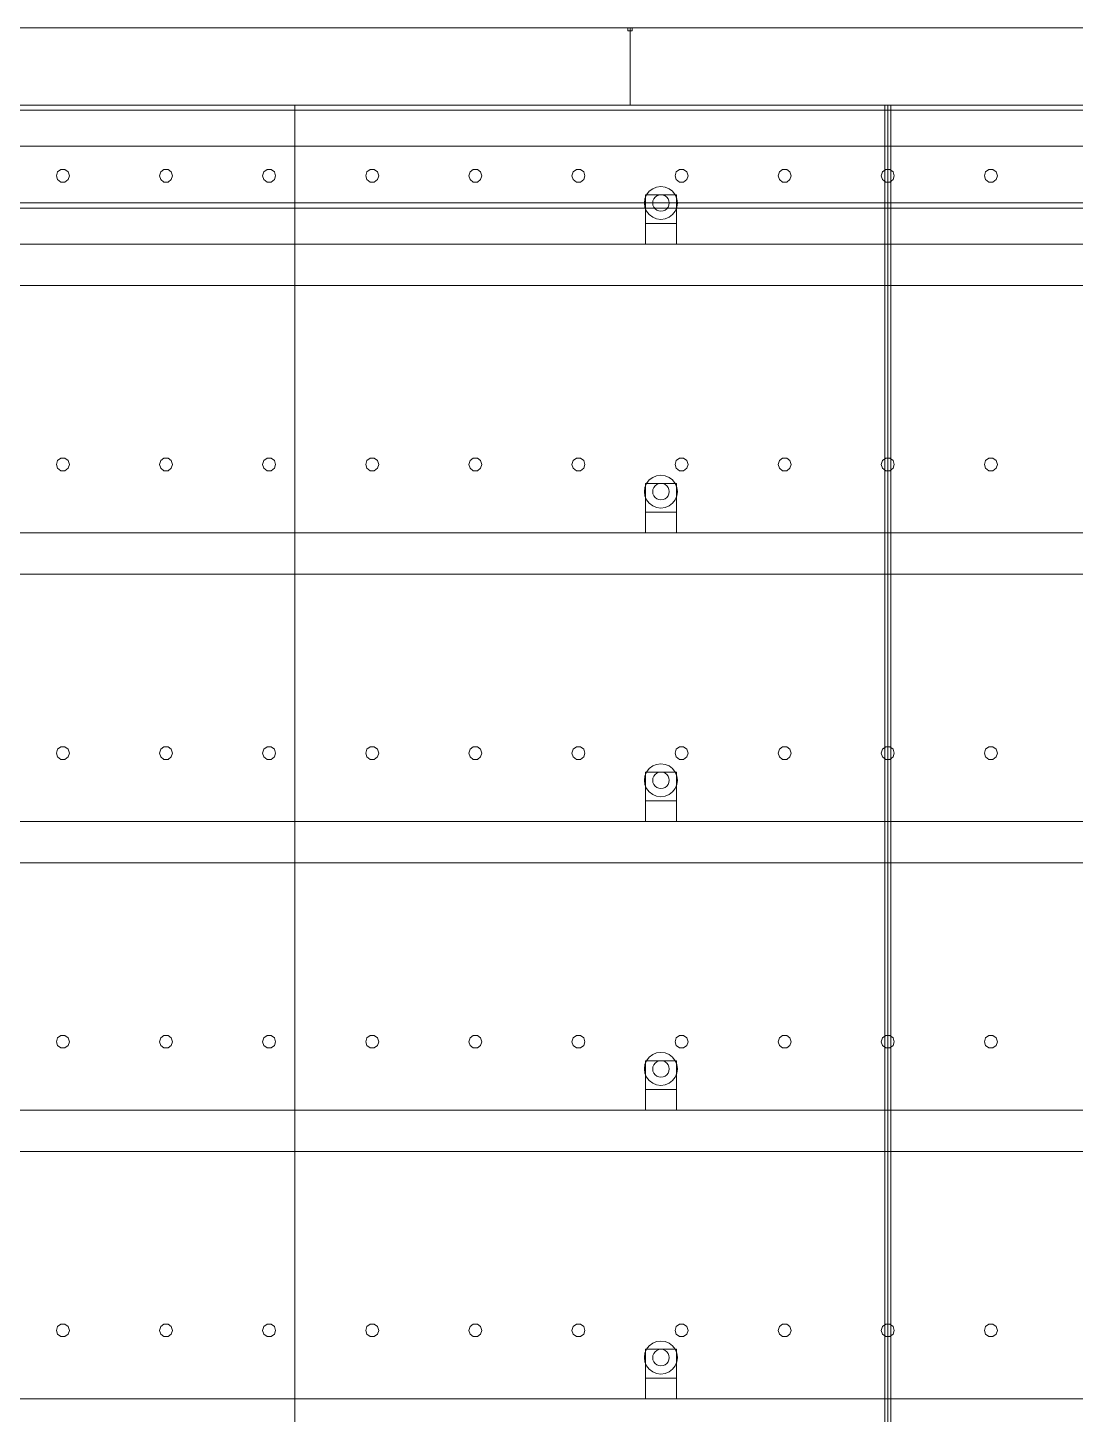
# Model space of a CAD drawing. Header units: millimetres. Extents: x -1970 to 59977, y -50268 to 6837.
# Drawn here: x 45005 to 46021, y 1655 to 3000 of the extents above; entities that cross this region are included whole.
import ezdxf

# ---------------------------------------------------------------- set-up
doc = ezdxf.new("R2010")
doc.units = ezdxf.units.MM
doc.layers.add('lateral_secador', color=7, linetype='Continuous', lineweight=0)

msp = doc.modelspace()

# ---------------------------------------------------------------- linework, layer by layer
at = {"layer": 'lateral_secador'}
for p, q in [((44589.253, 3000), (45589.253, 3000)), ((45587.253, 3000), (45591.253, 3000)), ((45587.253, 3000), (45587.253, 2997)), ((45589.253, 2925), (45589.253, 3000)), ((45589.253, 3000), (46589.253, 3000)), ((45591.253, 2997), (45591.253, 3000)), ((45587.253, 2997), (45591.253, 2997)), ((38839.253, 2925), (58839.253, 2925)), ((38839.253, 2920), (58839.253, 2920)), ((44589.253, 2925), (45589.253, 2925)), ((44839.253, 2925), (45264.253, 2925)), ((45264.253, 0), (45264.253, 2925)), ((45264.253, 2925), (45839.253, 2925)), ((45264.253, 1400), (45264.253, 2925)), ((45589.253, 2925), (46589.253, 2925)), ((45836.253, 2925), (45842.253, 2925)), ((45836.253, 2925), (45836.253, 60)), ((45839.253, 0), (45839.253, 2925)), ((45839.253, 2925), (46839.253, 2925)), ((45842.253, 60), (45842.253, 2925)), ((38839.253, 2885), (58839.253, 2885)), ((45034.116, 2860.082), (45032.903, 2856.35)), ((45032.903, 2856.35), (45034.116, 2852.618)), ((45037.291, 2862.389), (45034.116, 2860.082)), ((45034.116, 2852.618), (45037.291, 2850.311)), ((45041.215, 2862.389), (45037.291, 2862.389)), ((45044.39, 2860.082), (45041.215, 2862.389)), ((45041.215, 2850.311), (45044.39, 2852.618)), ((45045.603, 2856.35), (45044.39, 2860.082)), ((45044.39, 2852.618), (45045.603, 2856.35)), ((45134.116, 2860.082), (45132.903, 2856.35)), ((45132.903, 2856.35), (45134.116, 2852.618)), ((45137.291, 2862.389), (45134.116, 2860.082)), ((45134.116, 2852.618), (45137.291, 2850.311)), ((45141.215, 2862.389), (45137.291, 2862.389)), ((45144.39, 2860.082), (45141.215, 2862.389)), ((45141.215, 2850.311), (45144.39, 2852.618)), ((45145.603, 2856.35), (45144.39, 2860.082)), ((45144.39, 2852.618), (45145.603, 2856.35)), ((45234.116, 2860.082), (45232.903, 2856.35)), ((45232.903, 2856.35), (45234.116, 2852.618)), ((45237.291, 2862.389), (45234.116, 2860.082)), ((45234.116, 2852.618), (45237.291, 2850.311)), ((45241.215, 2862.389), (45237.291, 2862.389)), ((45244.39, 2860.082), (45241.215, 2862.389)), ((45241.215, 2850.311), (45244.39, 2852.618)), ((45245.603, 2856.35), (45244.39, 2860.082)), ((45244.39, 2852.618), (45245.603, 2856.35)), ((45334.116, 2860.082), (45332.903, 2856.35)), ((45332.903, 2856.35), (45334.116, 2852.618)), ((45337.291, 2862.389), (45334.116, 2860.082)), ((45334.116, 2852.618), (45337.291, 2850.311)), ((45341.215, 2862.389), (45337.291, 2862.389)), ((45344.39, 2860.082), (45341.215, 2862.389)), ((45341.215, 2850.311), (45344.39, 2852.618)), ((45345.603, 2856.35), (45344.39, 2860.082)), ((45344.39, 2852.618), (45345.603, 2856.35)), ((45434.116, 2860.082), (45432.903, 2856.35)), ((45432.903, 2856.35), (45434.116, 2852.618)), ((45437.291, 2862.389), (45434.116, 2860.082)), ((45434.116, 2852.618), (45437.291, 2850.311)), ((45441.215, 2862.389), (45437.291, 2862.389)), ((45444.39, 2860.082), (45441.215, 2862.389)), ((45441.215, 2850.311), (45444.39, 2852.618)), ((45445.603, 2856.35), (45444.39, 2860.082)), ((45444.39, 2852.618), (45445.603, 2856.35)), ((45534.116, 2860.082), (45532.903, 2856.35)), ((45532.903, 2856.35), (45534.116, 2852.618)), ((45537.291, 2862.389), (45534.116, 2860.082)), ((45534.116, 2852.618), (45537.291, 2850.311)), ((45541.215, 2862.389), (45537.291, 2862.389)), ((45544.39, 2860.082), (45541.215, 2862.389)), ((45541.215, 2850.311), (45544.39, 2852.618)), ((45545.603, 2856.35), (45544.39, 2860.082)), ((45544.39, 2852.618), (45545.603, 2856.35)), ((45634.116, 2860.082), (45632.903, 2856.35)), ((45632.903, 2856.35), (45634.116, 2852.618)), ((45637.291, 2862.389), (45634.116, 2860.082)), ((45634.116, 2852.618), (45637.291, 2850.311)), ((45641.215, 2862.389), (45637.291, 2862.389)), ((45644.39, 2860.082), (45641.215, 2862.389)), ((45641.215, 2850.311), (45644.39, 2852.618)), ((45645.603, 2856.35), (45644.39, 2860.082)), ((45644.39, 2852.618), (45645.603, 2856.35)), ((45734.116, 2860.082), (45732.903, 2856.35)), ((45732.903, 2856.35), (45734.116, 2852.618)), ((45737.291, 2862.389), (45734.116, 2860.082)), ((45734.116, 2852.618), (45737.291, 2850.311)), ((45741.215, 2862.389), (45737.291, 2862.389)), ((45744.39, 2860.082), (45741.215, 2862.389)), ((45741.215, 2850.311), (45744.39, 2852.618)), ((45745.603, 2856.35), (45744.39, 2860.082)), ((45744.39, 2852.618), (45745.603, 2856.35)), ((45834.116, 2860.082), (45832.903, 2856.35)), ((45832.903, 2856.35), (45834.116, 2852.618)), ((45837.291, 2862.389), (45834.116, 2860.082)), ((45834.116, 2852.618), (45837.291, 2850.311)), ((45841.215, 2862.389), (45837.291, 2862.389)), ((45844.39, 2860.082), (45841.215, 2862.389)), ((45841.215, 2850.311), (45844.39, 2852.618)), ((45845.603, 2856.35), (45844.39, 2860.082)), ((45844.39, 2852.618), (45845.603, 2856.35)), ((45934.116, 2860.082), (45932.903, 2856.35)), ((45932.903, 2856.35), (45934.116, 2852.618)), ((45937.291, 2862.389), (45934.116, 2860.082)), ((45934.116, 2852.618), (45937.291, 2850.311)), ((45941.215, 2862.389), (45937.291, 2862.389)), ((45944.39, 2860.082), (45941.215, 2862.389)), ((45941.215, 2850.311), (45944.39, 2852.618)), ((45945.603, 2856.35), (45944.39, 2860.082)), ((45944.39, 2852.618), (45945.603, 2856.35)), ((45037.291, 2850.311), (45041.215, 2850.311)), ((45137.291, 2850.311), (45141.215, 2850.311)), ((45237.291, 2850.311), (45241.215, 2850.311)), ((45337.291, 2850.311), (45341.215, 2850.311)), ((45437.291, 2850.311), (45441.215, 2850.311)), ((45537.291, 2850.311), (45541.215, 2850.311)), ((45605.397, 2838), (45603.798, 2834.141)), ((45604.253, 2838), (45634.253, 2838)), ((45604.253, 2838), (45604.253, 2810)), ((45607.939, 2841.314), (45605.397, 2838)), ((45611.253, 2843.856), (45607.939, 2841.314)), ((45615.112, 2845.455), (45611.253, 2843.856)), ((45619.253, 2846), (45615.112, 2845.455)), ((45619.253, 2838), (45617.182, 2837.727)), ((45623.394, 2845.455), (45619.253, 2846)), ((45621.324, 2837.727), (45619.253, 2838)), ((45627.253, 2843.856), (45623.394, 2845.455)), ((45630.567, 2841.314), (45627.253, 2843.856)), ((45633.109, 2838), (45630.567, 2841.314)), ((45634.708, 2834.141), (45633.109, 2838)), ((45634.253, 2810), (45634.253, 2838)), ((45637.291, 2850.311), (45641.215, 2850.311)), ((45737.291, 2850.311), (45741.215, 2850.311)), ((45837.291, 2850.311), (45841.215, 2850.311)), ((45937.291, 2850.311), (45941.215, 2850.311)), ((38839.253, 2830), (58839.253, 2830)), ((38839.253, 2825), (58839.253, 2825)), ((45603.798, 2834.141), (45603.253, 2830)), ((45603.253, 2830), (45603.798, 2825.859)), ((45603.798, 2825.859), (45605.397, 2822)), ((45611.526, 2832.071), (45611.253, 2830)), ((45611.253, 2830), (45611.526, 2827.929)), ((45612.325, 2834), (45611.526, 2832.071)), ((45611.526, 2827.929), (45612.325, 2826)), ((45613.596, 2835.657), (45612.325, 2834)), ((45612.325, 2826), (45613.596, 2824.343)), ((45615.253, 2836.928), (45613.596, 2835.657)), ((45617.182, 2837.727), (45615.253, 2836.928)), ((45623.253, 2836.928), (45621.324, 2837.727)), ((45624.91, 2835.657), (45623.253, 2836.928)), ((45626.181, 2834), (45624.91, 2835.657)), ((45624.91, 2824.343), (45626.181, 2826)), ((45626.98, 2832.071), (45626.181, 2834)), ((45626.181, 2826), (45626.98, 2827.929)), ((45627.253, 2830), (45626.98, 2832.071)), ((45626.98, 2827.929), (45627.253, 2830)), ((45633.109, 2822), (45634.708, 2825.859)), ((45635.253, 2830), (45634.708, 2834.141)), ((45634.708, 2825.859), (45635.253, 2830)), ((45605.397, 2822), (45607.939, 2818.686)), ((45607.939, 2818.686), (45611.253, 2816.144)), ((45611.253, 2816.144), (45615.112, 2814.545)), ((45613.596, 2824.343), (45615.253, 2823.072)), ((45615.112, 2814.545), (45619.253, 2814)), ((45615.253, 2823.072), (45617.182, 2822.273)), ((45617.182, 2822.273), (45619.253, 2822)), ((45619.253, 2822), (45621.324, 2822.273)), ((45619.253, 2814), (45623.394, 2814.545)), ((45621.324, 2822.273), (45623.253, 2823.072)), ((45623.253, 2823.072), (45624.91, 2824.343)), ((45623.394, 2814.545), (45627.253, 2816.144)), ((45627.253, 2816.144), (45630.567, 2818.686)), ((45630.567, 2818.686), (45633.109, 2822)), ((45604.253, 2810), (45634.253, 2810)), ((45604.253, 2810), (45604.253, 2790)), ((45634.253, 2790), (45634.253, 2810)), ((39189.253, 2790), (58489.253, 2790)), ((45604.253, 2790), (45634.253, 2790)), ((39189.253, 2750), (58489.253, 2750)), ((45034.116, 2580.082), (45032.903, 2576.35)), ((45032.903, 2576.35), (45034.116, 2572.618)), ((45037.291, 2582.389), (45034.116, 2580.082)), ((45034.116, 2572.618), (45037.291, 2570.311)), ((45041.215, 2582.389), (45037.291, 2582.389)), ((45037.291, 2570.311), (45041.215, 2570.311)), ((45044.39, 2580.082), (45041.215, 2582.389)), ((45041.215, 2570.311), (45044.39, 2572.618)), ((45045.603, 2576.35), (45044.39, 2580.082)), ((45044.39, 2572.618), (45045.603, 2576.35)), ((45134.116, 2580.082), (45132.903, 2576.35)), ((45132.903, 2576.35), (45134.116, 2572.618)), ((45137.291, 2582.389), (45134.116, 2580.082)), ((45134.116, 2572.618), (45137.291, 2570.311)), ((45141.215, 2582.389), (45137.291, 2582.389)), ((45137.291, 2570.311), (45141.215, 2570.311)), ((45144.39, 2580.082), (45141.215, 2582.389)), ((45141.215, 2570.311), (45144.39, 2572.618)), ((45145.603, 2576.35), (45144.39, 2580.082)), ((45144.39, 2572.618), (45145.603, 2576.35)), ((45234.116, 2580.082), (45232.903, 2576.35)), ((45232.903, 2576.35), (45234.116, 2572.618)), ((45237.291, 2582.389), (45234.116, 2580.082)), ((45234.116, 2572.618), (45237.291, 2570.311)), ((45241.215, 2582.389), (45237.291, 2582.389)), ((45237.291, 2570.311), (45241.215, 2570.311)), ((45244.39, 2580.082), (45241.215, 2582.389)), ((45241.215, 2570.311), (45244.39, 2572.618)), ((45245.603, 2576.35), (45244.39, 2580.082)), ((45244.39, 2572.618), (45245.603, 2576.35)), ((45334.116, 2580.082), (45332.903, 2576.35)), ((45332.903, 2576.35), (45334.116, 2572.618)), ((45337.291, 2582.389), (45334.116, 2580.082)), ((45334.116, 2572.618), (45337.291, 2570.311)), ((45341.215, 2582.389), (45337.291, 2582.389)), ((45337.291, 2570.311), (45341.215, 2570.311)), ((45344.39, 2580.082), (45341.215, 2582.389)), ((45341.215, 2570.311), (45344.39, 2572.618)), ((45345.603, 2576.35), (45344.39, 2580.082)), ((45344.39, 2572.618), (45345.603, 2576.35)), ((45434.116, 2580.082), (45432.903, 2576.35)), ((45432.903, 2576.35), (45434.116, 2572.618)), ((45437.291, 2582.389), (45434.116, 2580.082)), ((45434.116, 2572.618), (45437.291, 2570.311)), ((45441.215, 2582.389), (45437.291, 2582.389)), ((45437.291, 2570.311), (45441.215, 2570.311)), ((45444.39, 2580.082), (45441.215, 2582.389)), ((45441.215, 2570.311), (45444.39, 2572.618)), ((45445.603, 2576.35), (45444.39, 2580.082)), ((45444.39, 2572.618), (45445.603, 2576.35)), ((45534.116, 2580.082), (45532.903, 2576.35)), ((45532.903, 2576.35), (45534.116, 2572.618)), ((45537.291, 2582.389), (45534.116, 2580.082)), ((45534.116, 2572.618), (45537.291, 2570.311)), ((45541.215, 2582.389), (45537.291, 2582.389)), ((45537.291, 2570.311), (45541.215, 2570.311)), ((45544.39, 2580.082), (45541.215, 2582.389)), ((45541.215, 2570.311), (45544.39, 2572.618)), ((45545.603, 2576.35), (45544.39, 2580.082)), ((45544.39, 2572.618), (45545.603, 2576.35)), ((45634.116, 2580.082), (45632.903, 2576.35)), ((45632.903, 2576.35), (45634.116, 2572.618)), ((45637.291, 2582.389), (45634.116, 2580.082)), ((45634.116, 2572.618), (45637.291, 2570.311)), ((45641.215, 2582.389), (45637.291, 2582.389)), ((45637.291, 2570.311), (45641.215, 2570.311)), ((45644.39, 2580.082), (45641.215, 2582.389)), ((45641.215, 2570.311), (45644.39, 2572.618)), ((45645.603, 2576.35), (45644.39, 2580.082)), ((45644.39, 2572.618), (45645.603, 2576.35)), ((45734.116, 2580.082), (45732.903, 2576.35)), ((45732.903, 2576.35), (45734.116, 2572.618)), ((45737.291, 2582.389), (45734.116, 2580.082)), ((45734.116, 2572.618), (45737.291, 2570.311)), ((45741.215, 2582.389), (45737.291, 2582.389)), ((45737.291, 2570.311), (45741.215, 2570.311)), ((45744.39, 2580.082), (45741.215, 2582.389)), ((45741.215, 2570.311), (45744.39, 2572.618)), ((45745.603, 2576.35), (45744.39, 2580.082)), ((45744.39, 2572.618), (45745.603, 2576.35)), ((45834.116, 2580.082), (45832.903, 2576.35)), ((45832.903, 2576.35), (45834.116, 2572.618)), ((45837.291, 2582.389), (45834.116, 2580.082)), ((45834.116, 2572.618), (45837.291, 2570.311)), ((45841.215, 2582.389), (45837.291, 2582.389)), ((45837.291, 2570.311), (45841.215, 2570.311)), ((45844.39, 2580.082), (45841.215, 2582.389)), ((45841.215, 2570.311), (45844.39, 2572.618)), ((45845.603, 2576.35), (45844.39, 2580.082)), ((45844.39, 2572.618), (45845.603, 2576.35)), ((45934.116, 2580.082), (45932.903, 2576.35)), ((45932.903, 2576.35), (45934.116, 2572.618)), ((45937.291, 2582.389), (45934.116, 2580.082)), ((45934.116, 2572.618), (45937.291, 2570.311)), ((45941.215, 2582.389), (45937.291, 2582.389)), ((45937.291, 2570.311), (45941.215, 2570.311)), ((45944.39, 2580.082), (45941.215, 2582.389)), ((45941.215, 2570.311), (45944.39, 2572.618)), ((45945.603, 2576.35), (45944.39, 2580.082)), ((45944.39, 2572.618), (45945.603, 2576.35)), ((45605.397, 2558), (45603.798, 2554.141)), ((45604.253, 2558), (45634.253, 2558)), ((45604.253, 2558), (45604.253, 2530)), ((45607.939, 2561.314), (45605.397, 2558)), ((45611.253, 2563.856), (45607.939, 2561.314)), ((45615.112, 2565.455), (45611.253, 2563.856)), ((45613.596, 2555.657), (45612.325, 2554)), ((45615.253, 2556.928), (45613.596, 2555.657)), ((45619.253, 2566), (45615.112, 2565.455)), ((45617.182, 2557.727), (45615.253, 2556.928)), ((45619.253, 2558), (45617.182, 2557.727)), ((45623.394, 2565.455), (45619.253, 2566)), ((45621.324, 2557.727), (45619.253, 2558)), ((45623.253, 2556.928), (45621.324, 2557.727)), ((45624.91, 2555.657), (45623.253, 2556.928)), ((45627.253, 2563.856), (45623.394, 2565.455)), ((45626.181, 2554), (45624.91, 2555.657)), ((45630.567, 2561.314), (45627.253, 2563.856)), ((45633.109, 2558), (45630.567, 2561.314)), ((45634.708, 2554.141), (45633.109, 2558)), ((45634.253, 2530), (45634.253, 2558)), ((45603.798, 2554.141), (45603.253, 2550)), ((45603.253, 2550), (45603.798, 2545.859)), ((45603.798, 2545.859), (45605.397, 2542)), ((45611.526, 2552.071), (45611.253, 2550)), ((45611.253, 2550), (45611.526, 2547.929)), ((45612.325, 2554), (45611.526, 2552.071)), ((45611.526, 2547.929), (45612.325, 2546)), ((45612.325, 2546), (45613.596, 2544.343)), ((45613.596, 2544.343), (45615.253, 2543.072)), ((45615.253, 2543.072), (45617.182, 2542.273)), ((45617.182, 2542.273), (45619.253, 2542)), ((45619.253, 2542), (45621.324, 2542.273)), ((45621.324, 2542.273), (45623.253, 2543.072)), ((45623.253, 2543.072), (45624.91, 2544.343)), ((45624.91, 2544.343), (45626.181, 2546)), ((45626.98, 2552.071), (45626.181, 2554)), ((45626.181, 2546), (45626.98, 2547.929)), ((45627.253, 2550), (45626.98, 2552.071)), ((45626.98, 2547.929), (45627.253, 2550)), ((45633.109, 2542), (45634.708, 2545.859)), ((45635.253, 2550), (45634.708, 2554.141)), ((45634.708, 2545.859), (45635.253, 2550)), ((45604.253, 2530), (45634.253, 2530)), ((45604.253, 2530), (45604.253, 2510)), ((45605.397, 2542), (45607.939, 2538.686)), ((45607.939, 2538.686), (45611.253, 2536.144)), ((45611.253, 2536.144), (45615.112, 2534.545)), ((45615.112, 2534.545), (45619.253, 2534)), ((45619.253, 2534), (45623.394, 2534.545)), ((45623.394, 2534.545), (45627.253, 2536.144)), ((45627.253, 2536.144), (45630.567, 2538.686)), ((45630.567, 2538.686), (45633.109, 2542)), ((45634.253, 2510), (45634.253, 2530)), ((39189.253, 2510), (58489.253, 2510)), ((45604.253, 2510), (45634.253, 2510)), ((39189.253, 2470), (58489.253, 2470)), ((45034.116, 2300.082), (45032.903, 2296.35)), ((45037.291, 2302.389), (45034.116, 2300.082)), ((45041.215, 2302.389), (45037.291, 2302.389)), ((45044.39, 2300.082), (45041.215, 2302.389)), ((45045.603, 2296.35), (45044.39, 2300.082)), ((45134.116, 2300.082), (45132.903, 2296.35)), ((45137.291, 2302.389), (45134.116, 2300.082)), ((45141.215, 2302.389), (45137.291, 2302.389)), ((45144.39, 2300.082), (45141.215, 2302.389)), ((45145.603, 2296.35), (45144.39, 2300.082)), ((45234.116, 2300.082), (45232.903, 2296.35)), ((45237.291, 2302.389), (45234.116, 2300.082)), ((45241.215, 2302.389), (45237.291, 2302.389)), ((45244.39, 2300.082), (45241.215, 2302.389)), ((45245.603, 2296.35), (45244.39, 2300.082)), ((45334.116, 2300.082), (45332.903, 2296.35)), ((45337.291, 2302.389), (45334.116, 2300.082)), ((45341.215, 2302.389), (45337.291, 2302.389)), ((45344.39, 2300.082), (45341.215, 2302.389)), ((45345.603, 2296.35), (45344.39, 2300.082)), ((45434.116, 2300.082), (45432.903, 2296.35)), ((45437.291, 2302.389), (45434.116, 2300.082)), ((45441.215, 2302.389), (45437.291, 2302.389)), ((45444.39, 2300.082), (45441.215, 2302.389)), ((45445.603, 2296.35), (45444.39, 2300.082)), ((45534.116, 2300.082), (45532.903, 2296.35)), ((45537.291, 2302.389), (45534.116, 2300.082)), ((45541.215, 2302.389), (45537.291, 2302.389)), ((45544.39, 2300.082), (45541.215, 2302.389)), ((45545.603, 2296.35), (45544.39, 2300.082)), ((45634.116, 2300.082), (45632.903, 2296.35)), ((45637.291, 2302.389), (45634.116, 2300.082)), ((45641.215, 2302.389), (45637.291, 2302.389)), ((45644.39, 2300.082), (45641.215, 2302.389)), ((45645.603, 2296.35), (45644.39, 2300.082)), ((45734.116, 2300.082), (45732.903, 2296.35)), ((45737.291, 2302.389), (45734.116, 2300.082)), ((45741.215, 2302.389), (45737.291, 2302.389)), ((45744.39, 2300.082), (45741.215, 2302.389)), ((45745.603, 2296.35), (45744.39, 2300.082)), ((45834.116, 2300.082), (45832.903, 2296.35)), ((45837.291, 2302.389), (45834.116, 2300.082)), ((45841.215, 2302.389), (45837.291, 2302.389)), ((45844.39, 2300.082), (45841.215, 2302.389)), ((45845.603, 2296.35), (45844.39, 2300.082)), ((45934.116, 2300.082), (45932.903, 2296.35)), ((45937.291, 2302.389), (45934.116, 2300.082)), ((45941.215, 2302.389), (45937.291, 2302.389)), ((45944.39, 2300.082), (45941.215, 2302.389)), ((45945.603, 2296.35), (45944.39, 2300.082)), ((45032.903, 2296.35), (45034.116, 2292.618)), ((45034.116, 2292.618), (45037.291, 2290.311)), ((45037.291, 2290.311), (45041.215, 2290.311)), ((45041.215, 2290.311), (45044.39, 2292.618)), ((45044.39, 2292.618), (45045.603, 2296.35)), ((45132.903, 2296.35), (45134.116, 2292.618)), ((45134.116, 2292.618), (45137.291, 2290.311)), ((45137.291, 2290.311), (45141.215, 2290.311)), ((45141.215, 2290.311), (45144.39, 2292.618)), ((45144.39, 2292.618), (45145.603, 2296.35)), ((45232.903, 2296.35), (45234.116, 2292.618)), ((45234.116, 2292.618), (45237.291, 2290.311)), ((45237.291, 2290.311), (45241.215, 2290.311)), ((45241.215, 2290.311), (45244.39, 2292.618)), ((45244.39, 2292.618), (45245.603, 2296.35)), ((45332.903, 2296.35), (45334.116, 2292.618)), ((45334.116, 2292.618), (45337.291, 2290.311)), ((45337.291, 2290.311), (45341.215, 2290.311)), ((45341.215, 2290.311), (45344.39, 2292.618)), ((45344.39, 2292.618), (45345.603, 2296.35)), ((45432.903, 2296.35), (45434.116, 2292.618)), ((45434.116, 2292.618), (45437.291, 2290.311)), ((45437.291, 2290.311), (45441.215, 2290.311)), ((45441.215, 2290.311), (45444.39, 2292.618)), ((45444.39, 2292.618), (45445.603, 2296.35)), ((45532.903, 2296.35), (45534.116, 2292.618)), ((45534.116, 2292.618), (45537.291, 2290.311)), ((45537.291, 2290.311), (45541.215, 2290.311)), ((45541.215, 2290.311), (45544.39, 2292.618)), ((45544.39, 2292.618), (45545.603, 2296.35)), ((45632.903, 2296.35), (45634.116, 2292.618)), ((45634.116, 2292.618), (45637.291, 2290.311)), ((45637.291, 2290.311), (45641.215, 2290.311)), ((45641.215, 2290.311), (45644.39, 2292.618)), ((45644.39, 2292.618), (45645.603, 2296.35)), ((45732.903, 2296.35), (45734.116, 2292.618)), ((45734.116, 2292.618), (45737.291, 2290.311)), ((45737.291, 2290.311), (45741.215, 2290.311)), ((45741.215, 2290.311), (45744.39, 2292.618)), ((45744.39, 2292.618), (45745.603, 2296.35)), ((45832.903, 2296.35), (45834.116, 2292.618)), ((45834.116, 2292.618), (45837.291, 2290.311)), ((45837.291, 2290.311), (45841.215, 2290.311)), ((45841.215, 2290.311), (45844.39, 2292.618)), ((45844.39, 2292.618), (45845.603, 2296.35)), ((45932.903, 2296.35), (45934.116, 2292.618)), ((45934.116, 2292.618), (45937.291, 2290.311)), ((45937.291, 2290.311), (45941.215, 2290.311)), ((45941.215, 2290.311), (45944.39, 2292.618)), ((45944.39, 2292.618), (45945.603, 2296.35)), ((45603.798, 2274.141), (45603.253, 2270)), ((45605.397, 2278), (45603.798, 2274.141)), ((45604.253, 2278), (45634.253, 2278)), ((45604.253, 2278), (45604.253, 2250)), ((45607.939, 2281.314), (45605.397, 2278)), ((45611.253, 2283.856), (45607.939, 2281.314)), ((45615.112, 2285.455), (45611.253, 2283.856)), ((45612.325, 2274), (45611.526, 2272.071)), ((45613.596, 2275.657), (45612.325, 2274)), ((45615.253, 2276.928), (45613.596, 2275.657)), ((45619.253, 2286), (45615.112, 2285.455)), ((45617.182, 2277.727), (45615.253, 2276.928)), ((45619.253, 2278), (45617.182, 2277.727)), ((45623.394, 2285.455), (45619.253, 2286)), ((45621.324, 2277.727), (45619.253, 2278)), ((45623.253, 2276.928), (45621.324, 2277.727)), ((45624.91, 2275.657), (45623.253, 2276.928)), ((45627.253, 2283.856), (45623.394, 2285.455)), ((45626.181, 2274), (45624.91, 2275.657)), ((45626.98, 2272.071), (45626.181, 2274)), ((45630.567, 2281.314), (45627.253, 2283.856)), ((45633.109, 2278), (45630.567, 2281.314)), ((45634.708, 2274.141), (45633.109, 2278)), ((45634.253, 2250), (45634.253, 2278)), ((45635.253, 2270), (45634.708, 2274.141)), ((45603.253, 2270), (45603.798, 2265.859)), ((45603.798, 2265.859), (45605.397, 2262)), ((45605.397, 2262), (45607.939, 2258.686)), ((45611.526, 2272.071), (45611.253, 2270)), ((45611.253, 2270), (45611.526, 2267.929)), ((45611.526, 2267.929), (45612.325, 2266)), ((45612.325, 2266), (45613.596, 2264.343)), ((45613.596, 2264.343), (45615.253, 2263.072)), ((45615.253, 2263.072), (45617.182, 2262.273)), ((45617.182, 2262.273), (45619.253, 2262)), ((45619.253, 2262), (45621.324, 2262.273)), ((45621.324, 2262.273), (45623.253, 2263.072)), ((45623.253, 2263.072), (45624.91, 2264.343)), ((45624.91, 2264.343), (45626.181, 2266)), ((45626.181, 2266), (45626.98, 2267.929)), ((45627.253, 2270), (45626.98, 2272.071)), ((45626.98, 2267.929), (45627.253, 2270)), ((45630.567, 2258.686), (45633.109, 2262)), ((45633.109, 2262), (45634.708, 2265.859)), ((45634.708, 2265.859), (45635.253, 2270)), ((45604.253, 2250), (45634.253, 2250)), ((45604.253, 2250), (45604.253, 2230)), ((45607.939, 2258.686), (45611.253, 2256.144)), ((45611.253, 2256.144), (45615.112, 2254.545)), ((45615.112, 2254.545), (45619.253, 2254)), ((45619.253, 2254), (45623.394, 2254.545)), ((45623.394, 2254.545), (45627.253, 2256.144)), ((45627.253, 2256.144), (45630.567, 2258.686)), ((45634.253, 2230), (45634.253, 2250)), ((39189.253, 2230), (58489.253, 2230)), ((45604.253, 2230), (45634.253, 2230)), ((39189.253, 2190), (58489.253, 2190)), ((45034.116, 2020.082), (45032.903, 2016.35)), ((45037.291, 2022.389), (45034.116, 2020.082)), ((45041.215, 2022.389), (45037.291, 2022.389)), ((45044.39, 2020.082), (45041.215, 2022.389)), ((45045.603, 2016.35), (45044.39, 2020.082)), ((45134.116, 2020.082), (45132.903, 2016.35)), ((45137.291, 2022.389), (45134.116, 2020.082)), ((45141.215, 2022.389), (45137.291, 2022.389)), ((45144.39, 2020.082), (45141.215, 2022.389)), ((45145.603, 2016.35), (45144.39, 2020.082)), ((45234.116, 2020.082), (45232.903, 2016.35)), ((45237.291, 2022.389), (45234.116, 2020.082)), ((45241.215, 2022.389), (45237.291, 2022.389)), ((45244.39, 2020.082), (45241.215, 2022.389)), ((45245.603, 2016.35), (45244.39, 2020.082)), ((45334.116, 2020.082), (45332.903, 2016.35)), ((45337.291, 2022.389), (45334.116, 2020.082)), ((45341.215, 2022.389), (45337.291, 2022.389)), ((45344.39, 2020.082), (45341.215, 2022.389)), ((45345.603, 2016.35), (45344.39, 2020.082)), ((45434.116, 2020.082), (45432.903, 2016.35)), ((45437.291, 2022.389), (45434.116, 2020.082)), ((45441.215, 2022.389), (45437.291, 2022.389)), ((45444.39, 2020.082), (45441.215, 2022.389)), ((45445.603, 2016.35), (45444.39, 2020.082)), ((45534.116, 2020.082), (45532.903, 2016.35)), ((45537.291, 2022.389), (45534.116, 2020.082)), ((45541.215, 2022.389), (45537.291, 2022.389)), ((45544.39, 2020.082), (45541.215, 2022.389)), ((45545.603, 2016.35), (45544.39, 2020.082)), ((45634.116, 2020.082), (45632.903, 2016.35)), ((45637.291, 2022.389), (45634.116, 2020.082)), ((45641.215, 2022.389), (45637.291, 2022.389)), ((45644.39, 2020.082), (45641.215, 2022.389)), ((45645.603, 2016.35), (45644.39, 2020.082)), ((45734.116, 2020.082), (45732.903, 2016.35)), ((45737.291, 2022.389), (45734.116, 2020.082)), ((45741.215, 2022.389), (45737.291, 2022.389)), ((45744.39, 2020.082), (45741.215, 2022.389)), ((45745.603, 2016.35), (45744.39, 2020.082)), ((45834.116, 2020.082), (45832.903, 2016.35)), ((45837.291, 2022.389), (45834.116, 2020.082)), ((45841.215, 2022.389), (45837.291, 2022.389)), ((45844.39, 2020.082), (45841.215, 2022.389)), ((45845.603, 2016.35), (45844.39, 2020.082)), ((45934.116, 2020.082), (45932.903, 2016.35)), ((45937.291, 2022.389), (45934.116, 2020.082)), ((45941.215, 2022.389), (45937.291, 2022.389)), ((45944.39, 2020.082), (45941.215, 2022.389)), ((45945.603, 2016.35), (45944.39, 2020.082)), ((45032.903, 2016.35), (45034.116, 2012.618)), ((45034.116, 2012.618), (45037.291, 2010.311)), ((45037.291, 2010.311), (45041.215, 2010.311)), ((45041.215, 2010.311), (45044.39, 2012.618)), ((45044.39, 2012.618), (45045.603, 2016.35)), ((45132.903, 2016.35), (45134.116, 2012.618)), ((45134.116, 2012.618), (45137.291, 2010.311)), ((45137.291, 2010.311), (45141.215, 2010.311)), ((45141.215, 2010.311), (45144.39, 2012.618)), ((45144.39, 2012.618), (45145.603, 2016.35)), ((45232.903, 2016.35), (45234.116, 2012.618)), ((45234.116, 2012.618), (45237.291, 2010.311)), ((45237.291, 2010.311), (45241.215, 2010.311)), ((45241.215, 2010.311), (45244.39, 2012.618)), ((45244.39, 2012.618), (45245.603, 2016.35)), ((45332.903, 2016.35), (45334.116, 2012.618)), ((45334.116, 2012.618), (45337.291, 2010.311)), ((45337.291, 2010.311), (45341.215, 2010.311)), ((45341.215, 2010.311), (45344.39, 2012.618)), ((45344.39, 2012.618), (45345.603, 2016.35)), ((45432.903, 2016.35), (45434.116, 2012.618)), ((45434.116, 2012.618), (45437.291, 2010.311)), ((45437.291, 2010.311), (45441.215, 2010.311)), ((45441.215, 2010.311), (45444.39, 2012.618)), ((45444.39, 2012.618), (45445.603, 2016.35)), ((45532.903, 2016.35), (45534.116, 2012.618)), ((45534.116, 2012.618), (45537.291, 2010.311)), ((45537.291, 2010.311), (45541.215, 2010.311)), ((45541.215, 2010.311), (45544.39, 2012.618)), ((45544.39, 2012.618), (45545.603, 2016.35)), ((45615.112, 2005.455), (45611.253, 2003.856)), ((45619.253, 2006), (45615.112, 2005.455)), ((45623.394, 2005.455), (45619.253, 2006)), ((45627.253, 2003.856), (45623.394, 2005.455)), ((45632.903, 2016.35), (45634.116, 2012.618)), ((45634.116, 2012.618), (45637.291, 2010.311)), ((45637.291, 2010.311), (45641.215, 2010.311)), ((45641.215, 2010.311), (45644.39, 2012.618)), ((45644.39, 2012.618), (45645.603, 2016.35)), ((45732.903, 2016.35), (45734.116, 2012.618)), ((45734.116, 2012.618), (45737.291, 2010.311)), ((45737.291, 2010.311), (45741.215, 2010.311)), ((45741.215, 2010.311), (45744.39, 2012.618)), ((45744.39, 2012.618), (45745.603, 2016.35)), ((45832.903, 2016.35), (45834.116, 2012.618)), ((45834.116, 2012.618), (45837.291, 2010.311)), ((45837.291, 2010.311), (45841.215, 2010.311)), ((45841.215, 2010.311), (45844.39, 2012.618)), ((45844.39, 2012.618), (45845.603, 2016.35)), ((45932.903, 2016.35), (45934.116, 2012.618)), ((45934.116, 2012.618), (45937.291, 2010.311)), ((45937.291, 2010.311), (45941.215, 2010.311)), ((45941.215, 2010.311), (45944.39, 2012.618)), ((45944.39, 2012.618), (45945.603, 2016.35)), ((45603.798, 1994.141), (45603.253, 1990)), ((45605.397, 1998), (45603.798, 1994.141)), ((45604.253, 1998), (45634.253, 1998)), ((45604.253, 1998), (45604.253, 1970)), ((45607.939, 2001.314), (45605.397, 1998)), ((45611.253, 2003.856), (45607.939, 2001.314)), ((45611.526, 1992.071), (45611.253, 1990)), ((45612.325, 1994), (45611.526, 1992.071)), ((45613.596, 1995.657), (45612.325, 1994)), ((45615.253, 1996.928), (45613.596, 1995.657)), ((45617.182, 1997.727), (45615.253, 1996.928)), ((45619.253, 1998), (45617.182, 1997.727)), ((45621.324, 1997.727), (45619.253, 1998)), ((45623.253, 1996.928), (45621.324, 1997.727)), ((45624.91, 1995.657), (45623.253, 1996.928)), ((45626.181, 1994), (45624.91, 1995.657)), ((45626.98, 1992.071), (45626.181, 1994)), ((45627.253, 1990), (45626.98, 1992.071)), ((45630.567, 2001.314), (45627.253, 2003.856)), ((45633.109, 1998), (45630.567, 2001.314)), ((45634.708, 1994.141), (45633.109, 1998)), ((45634.253, 1970), (45634.253, 1998)), ((45635.253, 1990), (45634.708, 1994.141)), ((45603.253, 1990), (45603.798, 1985.859)), ((45603.798, 1985.859), (45605.397, 1982)), ((45605.397, 1982), (45607.939, 1978.686)), ((45607.939, 1978.686), (45611.253, 1976.144)), ((45611.253, 1990), (45611.526, 1987.929)), ((45611.526, 1987.929), (45612.325, 1986)), ((45612.325, 1986), (45613.596, 1984.343)), ((45613.596, 1984.343), (45615.253, 1983.072)), ((45615.253, 1983.072), (45617.182, 1982.273)), ((45617.182, 1982.273), (45619.253, 1982)), ((45619.253, 1982), (45621.324, 1982.273)), ((45621.324, 1982.273), (45623.253, 1983.072)), ((45623.253, 1983.072), (45624.91, 1984.343)), ((45624.91, 1984.343), (45626.181, 1986)), ((45626.181, 1986), (45626.98, 1987.929)), ((45626.98, 1987.929), (45627.253, 1990)), ((45627.253, 1976.144), (45630.567, 1978.686)), ((45630.567, 1978.686), (45633.109, 1982)), ((45633.109, 1982), (45634.708, 1985.859)), ((45634.708, 1985.859), (45635.253, 1990)), ((45604.253, 1970), (45634.253, 1970)), ((45604.253, 1970), (45604.253, 1950)), ((45611.253, 1976.144), (45615.112, 1974.545)), ((45615.112, 1974.545), (45619.253, 1974)), ((45619.253, 1974), (45623.394, 1974.545)), ((45623.394, 1974.545), (45627.253, 1976.144)), ((45634.253, 1950), (45634.253, 1970)), ((39189.253, 1950), (58489.253, 1950)), ((45604.253, 1950), (45634.253, 1950)), ((39189.253, 1910), (58489.253, 1910)), ((45034.116, 1740.082), (45032.903, 1736.35)), ((45032.903, 1736.35), (45034.116, 1732.618)), ((45037.291, 1742.389), (45034.116, 1740.082)), ((45041.215, 1742.389), (45037.291, 1742.389)), ((45044.39, 1740.082), (45041.215, 1742.389)), ((45045.603, 1736.35), (45044.39, 1740.082)), ((45044.39, 1732.618), (45045.603, 1736.35)), ((45134.116, 1740.082), (45132.903, 1736.35)), ((45132.903, 1736.35), (45134.116, 1732.618)), ((45137.291, 1742.389), (45134.116, 1740.082)), ((45141.215, 1742.389), (45137.291, 1742.389)), ((45144.39, 1740.082), (45141.215, 1742.389)), ((45145.603, 1736.35), (45144.39, 1740.082)), ((45144.39, 1732.618), (45145.603, 1736.35)), ((45234.116, 1740.082), (45232.903, 1736.35)), ((45232.903, 1736.35), (45234.116, 1732.618)), ((45237.291, 1742.389), (45234.116, 1740.082)), ((45241.215, 1742.389), (45237.291, 1742.389)), ((45244.39, 1740.082), (45241.215, 1742.389)), ((45245.603, 1736.35), (45244.39, 1740.082)), ((45244.39, 1732.618), (45245.603, 1736.35)), ((45334.116, 1740.082), (45332.903, 1736.35)), ((45332.903, 1736.35), (45334.116, 1732.618)), ((45337.291, 1742.389), (45334.116, 1740.082)), ((45341.215, 1742.389), (45337.291, 1742.389)), ((45344.39, 1740.082), (45341.215, 1742.389)), ((45345.603, 1736.35), (45344.39, 1740.082)), ((45344.39, 1732.618), (45345.603, 1736.35)), ((45434.116, 1740.082), (45432.903, 1736.35)), ((45432.903, 1736.35), (45434.116, 1732.618)), ((45437.291, 1742.389), (45434.116, 1740.082)), ((45441.215, 1742.389), (45437.291, 1742.389)), ((45444.39, 1740.082), (45441.215, 1742.389)), ((45445.603, 1736.35), (45444.39, 1740.082)), ((45444.39, 1732.618), (45445.603, 1736.35)), ((45534.116, 1740.082), (45532.903, 1736.35)), ((45532.903, 1736.35), (45534.116, 1732.618)), ((45537.291, 1742.389), (45534.116, 1740.082)), ((45541.215, 1742.389), (45537.291, 1742.389)), ((45544.39, 1740.082), (45541.215, 1742.389)), ((45545.603, 1736.35), (45544.39, 1740.082)), ((45544.39, 1732.618), (45545.603, 1736.35)), ((45634.116, 1740.082), (45632.903, 1736.35)), ((45632.903, 1736.35), (45634.116, 1732.618)), ((45637.291, 1742.389), (45634.116, 1740.082)), ((45641.215, 1742.389), (45637.291, 1742.389)), ((45644.39, 1740.082), (45641.215, 1742.389)), ((45645.603, 1736.35), (45644.39, 1740.082)), ((45644.39, 1732.618), (45645.603, 1736.35)), ((45734.116, 1740.082), (45732.903, 1736.35)), ((45732.903, 1736.35), (45734.116, 1732.618)), ((45737.291, 1742.389), (45734.116, 1740.082)), ((45741.215, 1742.389), (45737.291, 1742.389)), ((45744.39, 1740.082), (45741.215, 1742.389)), ((45745.603, 1736.35), (45744.39, 1740.082)), ((45744.39, 1732.618), (45745.603, 1736.35)), ((45834.116, 1740.082), (45832.903, 1736.35)), ((45832.903, 1736.35), (45834.116, 1732.618)), ((45837.291, 1742.389), (45834.116, 1740.082)), ((45841.215, 1742.389), (45837.291, 1742.389)), ((45844.39, 1740.082), (45841.215, 1742.389)), ((45845.603, 1736.35), (45844.39, 1740.082)), ((45844.39, 1732.618), (45845.603, 1736.35)), ((45934.116, 1740.082), (45932.903, 1736.35)), ((45932.903, 1736.35), (45934.116, 1732.618)), ((45937.291, 1742.389), (45934.116, 1740.082)), ((45941.215, 1742.389), (45937.291, 1742.389)), ((45944.39, 1740.082), (45941.215, 1742.389)), ((45945.603, 1736.35), (45944.39, 1740.082)), ((45944.39, 1732.618), (45945.603, 1736.35)), ((45034.116, 1732.618), (45037.291, 1730.311)), ((45037.291, 1730.311), (45041.215, 1730.311)), ((45041.215, 1730.311), (45044.39, 1732.618)), ((45134.116, 1732.618), (45137.291, 1730.311)), ((45137.291, 1730.311), (45141.215, 1730.311)), ((45141.215, 1730.311), (45144.39, 1732.618)), ((45234.116, 1732.618), (45237.291, 1730.311)), ((45237.291, 1730.311), (45241.215, 1730.311)), ((45241.215, 1730.311), (45244.39, 1732.618)), ((45334.116, 1732.618), (45337.291, 1730.311)), ((45337.291, 1730.311), (45341.215, 1730.311)), ((45341.215, 1730.311), (45344.39, 1732.618)), ((45434.116, 1732.618), (45437.291, 1730.311)), ((45437.291, 1730.311), (45441.215, 1730.311)), ((45441.215, 1730.311), (45444.39, 1732.618)), ((45534.116, 1732.618), (45537.291, 1730.311)), ((45537.291, 1730.311), (45541.215, 1730.311)), ((45541.215, 1730.311), (45544.39, 1732.618)), ((45611.253, 1723.856), (45607.939, 1721.314)), ((45615.112, 1725.455), (45611.253, 1723.856)), ((45619.253, 1726), (45615.112, 1725.455)), ((45623.394, 1725.455), (45619.253, 1726)), ((45627.253, 1723.856), (45623.394, 1725.455)), ((45630.567, 1721.314), (45627.253, 1723.856)), ((45634.116, 1732.618), (45637.291, 1730.311)), ((45637.291, 1730.311), (45641.215, 1730.311)), ((45641.215, 1730.311), (45644.39, 1732.618)), ((45734.116, 1732.618), (45737.291, 1730.311)), ((45737.291, 1730.311), (45741.215, 1730.311)), ((45741.215, 1730.311), (45744.39, 1732.618)), ((45834.116, 1732.618), (45837.291, 1730.311)), ((45837.291, 1730.311), (45841.215, 1730.311)), ((45841.215, 1730.311), (45844.39, 1732.618)), ((45934.116, 1732.618), (45937.291, 1730.311)), ((45937.291, 1730.311), (45941.215, 1730.311)), ((45941.215, 1730.311), (45944.39, 1732.618)), ((45603.798, 1714.141), (45603.253, 1710)), ((45603.253, 1710), (45603.798, 1705.859)), ((45605.397, 1718), (45603.798, 1714.141)), ((45604.253, 1718), (45634.253, 1718)), ((45604.253, 1718), (45604.253, 1690)), ((45607.939, 1721.314), (45605.397, 1718)), ((45611.526, 1712.071), (45611.253, 1710)), ((45611.253, 1710), (45611.526, 1707.929)), ((45612.325, 1714), (45611.526, 1712.071)), ((45613.596, 1715.657), (45612.325, 1714)), ((45615.253, 1716.928), (45613.596, 1715.657)), ((45617.182, 1717.727), (45615.253, 1716.928)), ((45619.253, 1718), (45617.182, 1717.727)), ((45621.324, 1717.727), (45619.253, 1718)), ((45623.253, 1716.928), (45621.324, 1717.727)), ((45624.91, 1715.657), (45623.253, 1716.928)), ((45626.181, 1714), (45624.91, 1715.657)), ((45626.98, 1712.071), (45626.181, 1714)), ((45627.253, 1710), (45626.98, 1712.071)), ((45626.98, 1707.929), (45627.253, 1710)), ((45633.109, 1718), (45630.567, 1721.314)), ((45634.708, 1714.141), (45633.109, 1718)), ((45634.253, 1690), (45634.253, 1718)), ((45635.253, 1710), (45634.708, 1714.141)), ((45634.708, 1705.859), (45635.253, 1710)), ((45603.798, 1705.859), (45605.397, 1702)), ((45605.397, 1702), (45607.939, 1698.686)), ((45607.939, 1698.686), (45611.253, 1696.144)), ((45611.253, 1696.144), (45615.112, 1694.545)), ((45611.526, 1707.929), (45612.325, 1706)), ((45612.325, 1706), (45613.596, 1704.343)), ((45613.596, 1704.343), (45615.253, 1703.072)), ((45615.253, 1703.072), (45617.182, 1702.273)), ((45617.182, 1702.273), (45619.253, 1702)), ((45619.253, 1702), (45621.324, 1702.273)), ((45621.324, 1702.273), (45623.253, 1703.072)), ((45623.253, 1703.072), (45624.91, 1704.343)), ((45623.394, 1694.545), (45627.253, 1696.144)), ((45624.91, 1704.343), (45626.181, 1706)), ((45626.181, 1706), (45626.98, 1707.929)), ((45627.253, 1696.144), (45630.567, 1698.686)), ((45630.567, 1698.686), (45633.109, 1702)), ((45633.109, 1702), (45634.708, 1705.859)), ((45604.253, 1690), (45634.253, 1690)), ((45604.253, 1690), (45604.253, 1670)), ((45615.112, 1694.545), (45619.253, 1694)), ((45619.253, 1694), (45623.394, 1694.545)), ((45634.253, 1670), (45634.253, 1690)), ((39189.253, 1670), (58489.253, 1670)), ((45604.253, 1670), (45634.253, 1670))]:
    msp.add_line(p, q, dxfattribs=at)

doc.saveas('drawing.dxf')
